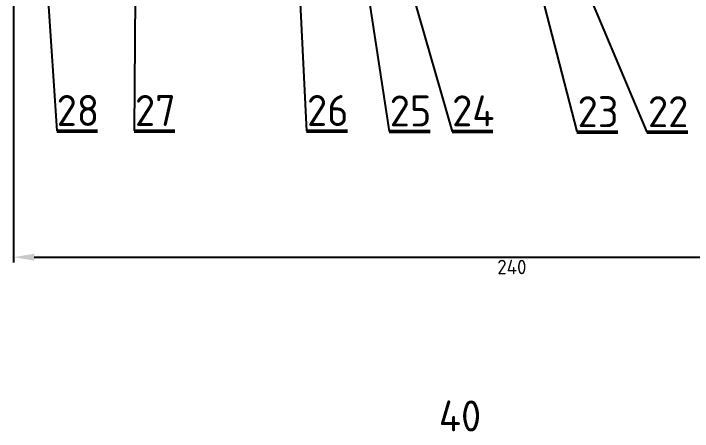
# Model space of a CAD drawing. Header units: millimetres. Extents: x -253 to 12701, y 1223 to 2077.
# Drawn here: x -116.3 to 48.2, y 1656.5 to 1757.7 of the extents above; entities that cross this region are included whole.
import ezdxf

# ---------------------------------------------------------------- set-up
doc = ezdxf.new("R2010")
doc.units = ezdxf.units.MM
doc.layers.add('NET DAM', color=7, linetype='Continuous', lineweight=50)
doc.layers.add('NET MANH', color=10, linetype='Continuous', lineweight=25)
doc.styles.get("Standard").update_dxf_attribs({"font": 'arial.ttf'})
doc.dimstyles.new('ISO-25', dxfattribs={"dimtxt": 2.5, "dimasz": 5, "dimexe": 1.25, "dimexo": 0.625, "dimtad": 2, "dimdec": 0, "dimtxsty": 'Standard', "dimcen": 2.5, "dimadec": 0, "dimazin": 0, "dimtfac": 1, "dimtdec": 0, "dimtmove": 0, "dimatfit": 3, "dimfxl": 1, "dimarcsym": 0})
doc.dimstyles.new('SLDDIMSTYLE0', dxfattribs={"dimtxt": 0.18, "dimasz": 3.302, "dimexe": 0, "dimexo": 0.0625, "dimgap": 0, "dimtad": 0, "dimtih": 1, "dimtoh": 1, "dimdec": 0, "dimrnd": 1e-09, "dimzin": 0, "dimdsep": 46, "dimtxsty": 'Standard', "dimsah": 1, "dimcen": 0.09, "dimadec": 0, "dimazin": 0, "dimtfac": 3.302, "dimtdec": 0, "dimtofl": 0, "dimtmove": 0, "dimatfit": 3, "dimfxl": 1, "dimfrac": 2, "dimtolj": 1, "dimtzin": 0, "dimarcsym": 0})

# ---------------------------------------------------------------- blocks, each defined once
blk = doc.blocks.new('*D156')
at = {"layer": 'Defpoints', "color": 0, "transparency": 16777216}
for p in [(-116.34, 1770.94), (125.18, 1770.94), (125.18, 1698.68)]:
    blk.add_point(p, dxfattribs=at)
at = {"layer": 'NET MANH', "color": 0, "lineweight": -2, "transparency": 16777216}
for p, q in [((-116.34, 1770.32), (-116.34, 1697.43)), ((125.18, 1770.32), (125.18, 1697.43)), ((-111.34, 1698.68), (120.18, 1698.68))]:
    blk.add_line(p, q, dxfattribs=at)
at = {"layer": 'NET MANH', "color": 0, "transparency": 16777216}
for points in [[(-111.34, 1699.51), (-111.34, 1697.84), (-116.34, 1698.68)], [(120.18, 1699.51), (120.18, 1697.84), (125.18, 1698.68)]]:
    blk.add_solid(points, dxfattribs=at)
at = {"layer": 'NET MANH', "color": 0, "transparency": 16777216, "insert": (4.42, 1696.3), "char_height": 2.5, "attachment_point": 5}
blk.add_mtext('{\\fTCVN 7284|b0|i0|c0|p34;\\H1.4x;240}', dxfattribs=at)

msp = doc.modelspace()

# ---------------------------------------------------------------- linework, layer by layer
at = {"layer": 'NET DAM'}
for p, q in [((-95.99, 1729.24), (-105.88, 1729.24)), ((-77.22, 1729.24), (-87.11, 1729.24)), ((-35.44, 1729.24), (-45.33, 1729.24)), ((-15.39, 1729.13), (-25.28, 1729.13)), ((-0.17, 1729.15), (-10.06, 1729.15)), ((30.06, 1728.95), (20.17, 1728.95)), ((47.04, 1728.95), (37.16, 1728.95))]:
    msp.add_line(p, q, dxfattribs=at)

# ---------------------------------------------------------------- texts
at = {"layer": 'NET DAM', "char_height": 7.5, "attachment_point": 5}
for s, insert in [('{\\fTCVN 7284|b0|i0|c0|p34; 28}', (-103.02, 1734.23)), ('{\\fTCVN 7284|b0|i0|c0|p34; 27}', (-84.25, 1734.23)), ('{\\fTCVN 7284|b0|i0|c0|p34; 26}', (-42.47, 1734.23)), ('{\\fTCVN 7284|b0|i0|c0|p34; 25}', (-22.42, 1734.12)), ('{\\fTCVN 7284|b0|i0|c0|p34; 24}', (-7.2, 1734.14)), ('{\\fTCVN 7284|b0|i0|c0|p34; 23}', (23.03, 1733.94)), ('{\\fTCVN 7284|b0|i0|c0|p34; 22}', (40.01, 1733.94)), ('{\\fTCVN 7284|b0|i0|c0|p34; 40}', (-10.43, 1660.21))]:
    msp.add_mtext_dynamic_manual_height_columns(s, width=17.8204, gutter_width=11, heights=[0], dxfattribs=dict(at, insert=insert))

# ---------------------------------------------------------------- dimensions: what is measured, and where the dimension line sits
at = {"layer": 'NET MANH'}
dim = msp.add_linear_dim(base=(125.18, 1698.68), p1=(-116.34, 1770.94), p2=(125.18, 1770.94), text='{\\fTCVN 7284|b0|i0|c0|p34;\\H1.4x;240}', dimstyle='ISO-25', dxfattribs=at)
dim.commit()
dim.dimension.update_dxf_attribs({"geometry": '*D156', "text_midpoint": (4.42, 1696.3)})

# ---------------------------------------------------------------- leaders
for points in [[(-39.7, 1822.85), (-25.28, 1729.13)], [(-3.51, 1821.06), (20.13, 1729.13)], [(-86.4, 1815.68), (-87.11, 1729.27)], [(-49.53, 1814.97), (-45.33, 1729.24)], [(-32.99, 1808.87), (-10.06, 1729.15)], [(19.44, 1770.94), (37.16, 1728.95)], [(-108.51, 1768.62), (-105.88, 1729.27)]]:
    msp.add_leader(points, dimstyle='SLDDIMSTYLE0', dxfattribs=at)

doc.saveas('drawing.dxf')
